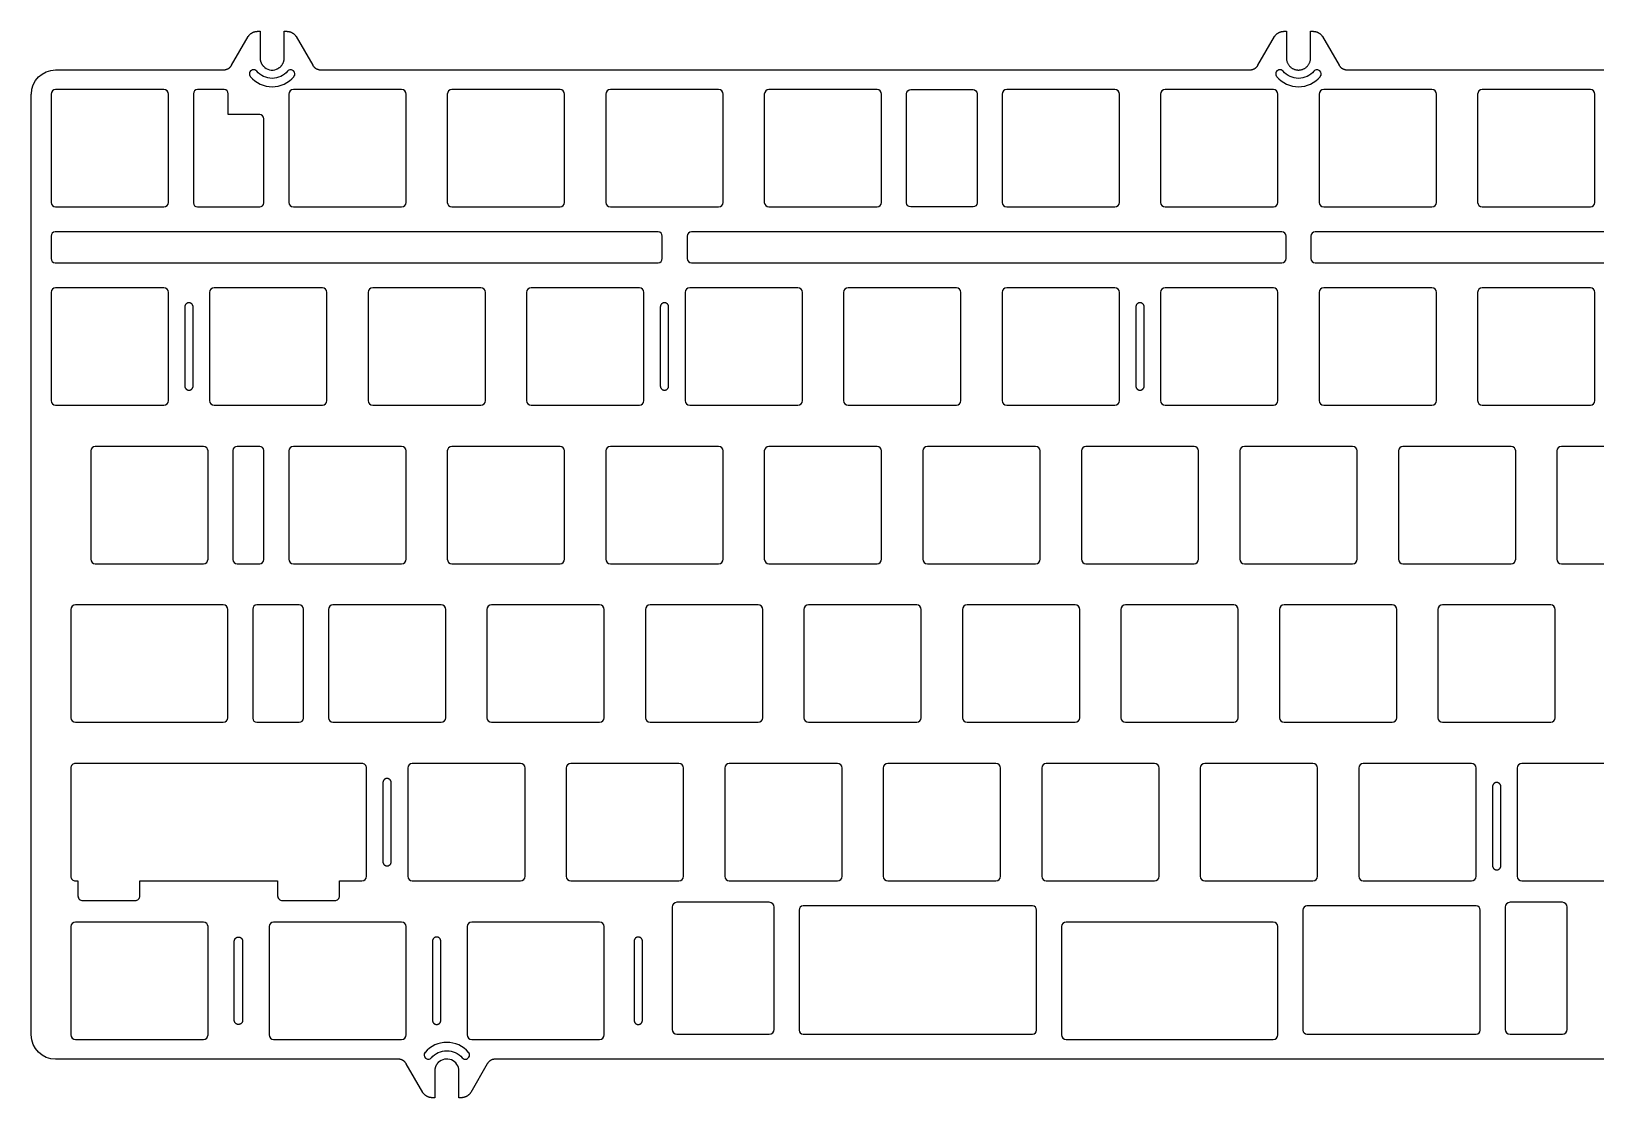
# Model space of a CAD drawing. Header units: millimetres. Extents: x 11 to 315, y 19 to 147.
# Drawn here: x 10.6 to 198.6, y 19.2 to 147.4 of the extents above; entities that cross this region are included whole.
import ezdxf

# ---------------------------------------------------------------- set-up
doc = ezdxf.new("R2010")
doc.units = ezdxf.units.MM
for name, color, linetype, true_color in [('图层 01', 7, 'Continuous', 0x000000), ('默认', 7, 'Continuous', 0x000000), ('默认值', 7, 'Continuous', 0x000000)]:
    doc.layers.add(name, color=color, linetype=linetype, true_color=true_color)

msp = doc.modelspace()

# ---------------------------------------------------------------- linework, layer by layer
at = {"layer": '图层 01', "color": 31, "true_color": 0xfecc66}
for centre, radius, start, end in [((37.28, 142.23, 18.29), 0.5, 105.6643, 220.7025), ((39.52, 144.15, 18.29), 3.45, 220.7025, 319.2975), ((37.28, 142.23, 18.29), 0.5, 40.7025, 105.6643), ((41.76, 142.23, 18.29), 0.5, 48.4945, 139.2975), ((41.76, 142.23, 18.29), 0.5, 319.2975, 48.4945), ((160.63, 142.23, 18.29), 0.5, 105.6643, 220.7025), ((162.87, 144.15, 18.29), 3.45, 220.7025, 319.2975), ((160.63, 142.23, 18.29), 0.5, 40.7025, 105.6643), ((165.11, 142.23, 18.29), 0.5, 48.4945, 139.2975), ((165.11, 142.23, 18.29), 0.5, 319.2975, 48.4945), ((58.27, 24.37, 18.29), 0.5, 139.2975, 228.4945), ((60.51, 22.44, 18.29), 3.45, 40.7025, 139.2975), ((62.74, 24.37, 18.29), 0.5, 285.6643, 40.7025), ((58.27, 24.37, 18.29), 0.5, 228.4945, 319.2975), ((62.74, 24.37, 18.29), 0.5, 220.7025, 285.6643)]:
    msp.add_arc(centre, radius, start, end, dxfattribs=at)
at = {"layer": '图层 01', "color": 31, "true_color": 0xfecc66, "extrusion": (0, 0, -1)}
for centre, start, end in [((-39.52, 144.15, -18.29), 220.7025, 319.2975), ((-162.87, 144.15, -18.29), 220.7025, 319.2975), ((-60.51, 22.44, -18.29), 40.7025, 139.2975)]:
    msp.add_arc(centre, 2.45, start, end, dxfattribs=at)
at = {"layer": '默认', "color": 31, "true_color": 0xfecc66}
for points, weights, knots in [([(30.02, 114.24, 18.29), (30.02, 114.74, 18.29), (29.52, 114.74, 18.29), (29.02, 114.74, 18.29), (29.02, 114.24, 18.29)], [1, 0.707106781186, 1, 0.707106781186, 1], [46, 46, 46, 47, 47, 48, 48, 48]), ([(87.17, 114.24, 18.29), (87.17, 114.74, 18.29), (86.67, 114.74, 18.29), (86.17, 114.74, 18.29), (86.17, 114.24, 18.29)], [1, 0.707106781187, 1, 0.707106781187, 1], [46, 46, 46, 47, 47, 48, 48, 48]), ([(144.32, 114.24, 18.29), (144.32, 114.74, 18.29), (143.82, 114.74, 18.29), (143.32, 114.74, 18.29), (143.32, 114.24, 18.29)], [1, 0.707106781187, 1, 0.707106781187, 1], [46, 46, 46, 47, 47, 48, 48, 48]), ([(29.02, 104.74, 18.29), (29.02, 104.24, 18.29), (29.52, 104.24, 18.29), (30.02, 104.24, 18.29), (30.02, 104.74, 18.29)], [1, 0.707106781187, 1, 0.707106781187, 1], [57.5, 57.5, 57.5, 58.5, 58.5, 59.5, 59.5, 59.5]), ([(86.17, 104.74, 18.29), (86.17, 104.24, 18.29), (86.67, 104.24, 18.29), (87.17, 104.24, 18.29), (87.17, 104.74, 18.29)], [1, 0.707106781186, 1, 0.707106781186, 1], [57.5, 57.5, 57.5, 58.5, 58.5, 59.5, 59.5, 59.5]), ([(143.32, 104.74, 18.29), (143.32, 104.24, 18.29), (143.82, 104.24, 18.29), (144.32, 104.24, 18.29), (144.32, 104.74, 18.29)], [1, 0.707106781186, 1, 0.707106781186, 1], [57.5, 57.5, 57.5, 58.5, 58.5, 59.5, 59.5, 59.5]), ([(53.83, 57.09, 18.29), (53.83, 57.59, 18.29), (53.33, 57.59, 18.29), (52.83, 57.59, 18.29), (52.83, 57.09, 18.29)], [1, 0.707106781187, 1, 0.707106781187, 1], [55.5, 55.5, 55.5, 56.5, 56.5, 57.5, 57.5, 57.5]), ([(187.19, 56.61, 18.29), (187.19, 57.11, 18.29), (186.69, 57.11, 18.29), (186.19, 57.11, 18.29), (186.19, 56.61, 18.29)], [1, 0.707106781186, 1, 0.707106781186, 1], [46, 46, 46, 47, 47, 48, 48, 48]), ([(52.83, 47.59, 18.29), (52.83, 47.09, 18.29), (53.33, 47.09, 18.29), (53.83, 47.09, 18.29), (53.83, 47.59, 18.29)], [1, 0.707106781187, 1, 0.707106781187, 1], [67, 67, 67, 68, 68, 69, 69, 69]), ([(186.19, 47.11, 18.29), (186.19, 46.61, 18.29), (186.69, 46.61, 18.29), (187.19, 46.61, 18.29), (187.19, 47.11, 18.29)], [1, 0.707106781187, 1, 0.707106781187, 1], [57.5, 57.5, 57.5, 58.5, 58.5, 59.5, 59.5, 59.5]), ([(34.97, 38.04, 18.29), (34.97, 38.54, 18.29), (35.47, 38.54, 18.29), (35.97, 38.54, 18.29), (35.97, 38.04, 18.29)], [1, 0.707106781187, 1, 0.707106781187, 1], [69, 69, 69, 70, 70, 71, 71, 71]), ([(34.97, 38.04, 18.29), (34.97, 38.54, 18.29), (35.47, 38.54, 18.29), (35.97, 38.54, 18.29), (35.97, 38.04, 18.29)], [1, 0.707106781187, 1, 0.707106781187, 1], [69, 69, 69, 70, 70, 71, 71, 71]), ([(59.79, 38.04, 18.29), (59.79, 38.54, 18.29), (59.29, 38.54, 18.29), (58.79, 38.54, 18.29), (58.79, 38.04, 18.29)], [1, 0.707106781187, 1, 0.707106781187, 1], [69, 69, 69, 70, 70, 71, 71, 71]), ([(59.79, 38.04, 18.29), (59.79, 38.54, 18.29), (59.29, 38.54, 18.29), (58.79, 38.54, 18.29), (58.79, 38.04, 18.29)], [1, 0.707106781187, 1, 0.707106781187, 1], [69, 69, 69, 70, 70, 71, 71, 71]), ([(84.02, 38.04, 18.29), (84.02, 38.54, 18.29), (83.52, 38.54, 18.29), (83.02, 38.54, 18.29), (83.02, 38.04, 18.29)], [1, 0.707106781187, 1, 0.707106781187, 1], [69, 69, 69, 70, 70, 71, 71, 71]), ([(84.02, 38.04, 18.29), (84.02, 38.54, 18.29), (83.52, 38.54, 18.29), (83.02, 38.54, 18.29), (83.02, 38.04, 18.29)], [1, 0.707106781187, 1, 0.707106781187, 1], [69, 69, 69, 70, 70, 71, 71, 71]), ([(35.97, 28.54, 18.29), (35.97, 28.04, 18.29), (35.47, 28.04, 18.29), (34.97, 28.04, 18.29), (34.97, 28.54, 18.29)], [1, 0.707106781187, 1, 0.707106781187, 1], [57.5, 57.5, 57.5, 58.5, 58.5, 59.5, 59.5, 59.5]), ([(35.97, 28.54, 18.29), (35.97, 28.04, 18.29), (35.47, 28.04, 18.29), (34.97, 28.04, 18.29), (34.97, 28.54, 18.29)], [1, 0.707106781187, 1, 0.707106781187, 1], [57.5, 57.5, 57.5, 58.5, 58.5, 59.5, 59.5, 59.5]), ([(58.79, 28.54, 18.29), (58.79, 28.04, 18.29), (59.29, 28.04, 18.29), (59.79, 28.04, 18.29), (59.79, 28.54, 18.29)], [1, 0.707106781187, 1, 0.707106781187, 1], [57.5, 57.5, 57.5, 58.5, 58.5, 59.5, 59.5, 59.5]), ([(58.79, 28.54, 18.29), (58.79, 28.04, 18.29), (59.29, 28.04, 18.29), (59.79, 28.04, 18.29), (59.79, 28.54, 18.29)], [1, 0.707106781187, 1, 0.707106781187, 1], [57.5, 57.5, 57.5, 58.5, 58.5, 59.5, 59.5, 59.5]), ([(83.02, 28.54, 18.29), (83.02, 28.04, 18.29), (83.52, 28.04, 18.29), (84.02, 28.04, 18.29), (84.02, 28.54, 18.29)], [1, 0.707106781187, 1, 0.707106781187, 1], [57.5, 57.5, 57.5, 58.5, 58.5, 59.5, 59.5, 59.5]), ([(83.02, 28.54, 18.29), (83.02, 28.04, 18.29), (83.52, 28.04, 18.29), (84.02, 28.04, 18.29), (84.02, 28.54, 18.29)], [1, 0.707106781187, 1, 0.707106781187, 1], [57.5, 57.5, 57.5, 58.5, 58.5, 59.5, 59.5, 59.5])]:
    msp.add_rational_spline(points, weights, degree=2, knots=knots, dxfattribs=at)
for points in [[(29.02, 114.24, 18.29), (29.02, 109.49, 18.29), (29.02, 104.74, 18.29)], [(30.02, 104.74, 18.29), (30.02, 109.49, 18.29), (30.02, 114.24, 18.29)], [(86.17, 114.24, 18.29), (86.17, 109.49, 18.29), (86.17, 104.74, 18.29)], [(87.17, 104.74, 18.29), (87.17, 109.49, 18.29), (87.17, 114.24, 18.29)], [(143.32, 114.24, 18.29), (143.32, 109.49, 18.29), (143.32, 104.74, 18.29)], [(144.32, 104.74, 18.29), (144.32, 109.49, 18.29), (144.32, 114.24, 18.29)], [(52.83, 57.09, 18.29), (52.83, 52.34, 18.29), (52.83, 47.59, 18.29)], [(53.83, 47.59, 18.29), (53.83, 52.34, 18.29), (53.83, 57.09, 18.29)], [(186.19, 56.61, 18.29), (186.19, 51.86, 18.29), (186.19, 47.11, 18.29)], [(187.19, 47.11, 18.29), (187.19, 51.86, 18.29), (187.19, 56.61, 18.29)], [(34.97, 28.54, 18.29), (34.97, 33.29, 18.29), (34.97, 38.04, 18.29)], [(34.97, 28.54, 18.29), (34.97, 33.29, 18.29), (34.97, 38.04, 18.29)], [(35.97, 38.04, 18.29), (35.97, 33.29, 18.29), (35.97, 28.54, 18.29)], [(35.97, 38.04, 18.29), (35.97, 33.29, 18.29), (35.97, 28.54, 18.29)], [(58.79, 38.04, 18.29), (58.79, 33.29, 18.29), (58.79, 28.54, 18.29)], [(58.79, 38.04, 18.29), (58.79, 33.29, 18.29), (58.79, 28.54, 18.29)], [(59.79, 28.54, 18.29), (59.79, 33.29, 18.29), (59.79, 38.04, 18.29)], [(59.79, 28.54, 18.29), (59.79, 33.29, 18.29), (59.79, 38.04, 18.29)], [(83.02, 38.04, 18.29), (83.02, 33.29, 18.29), (83.02, 28.54, 18.29)], [(83.02, 38.04, 18.29), (83.02, 33.29, 18.29), (83.02, 28.54, 18.29)], [(84.02, 28.54, 18.29), (84.02, 33.29, 18.29), (84.02, 38.04, 18.29)], [(84.02, 28.54, 18.29), (84.02, 33.29, 18.29), (84.02, 38.04, 18.29)]]:
    msp.add_open_spline(points, degree=2, dxfattribs=at)
at = {"layer": '默认值', "color": 31, "true_color": 0xfecc66}
for p, q in [((34.65, 143.28, 18.29), (36.65, 146.73, 18.29)), ((42.39, 146.73, 18.29), (44.39, 143.28, 18.29)), ((158, 143.28, 18.29), (160, 146.73, 18.29)), ((165.74, 146.73, 18.29), (167.74, 143.28, 18.29)), ((13.5, 142.73, 18.29), (33.7, 142.73, 18.29)), ((45.34, 142.73, 18.29), (157.05, 142.73, 18.29)), ((168.69, 142.73, 18.29), (280.4, 142.73, 18.29)), ((10.57, 26.79, 18.29), (10.57, 139.8, 18.29)), ((12.95, 139.8, 18.29), (12.95, 126.8, 18.29)), ((26.5, 140.35, 18.29), (13.5, 140.35, 18.29)), ((27.05, 126.8, 18.29), (27.05, 139.8, 18.29)), ((41.52, 139.8, 18.29), (41.52, 126.8, 18.29)), ((55.07, 140.35, 18.29), (42.07, 140.35, 18.29)), ((55.62, 126.8, 18.29), (55.62, 139.8, 18.29)), ((60.57, 139.8, 18.29), (60.57, 126.8, 18.29)), ((74.12, 140.35, 18.29), (61.12, 140.35, 18.29)), ((74.67, 126.8, 18.29), (74.67, 139.8, 18.29)), ((79.62, 139.8, 18.29), (79.62, 126.8, 18.29)), ((93.17, 140.35, 18.29), (80.17, 140.35, 18.29)), ((93.72, 126.8, 18.29), (93.72, 139.8, 18.29)), ((98.67, 139.8, 18.29), (98.67, 126.8, 18.29)), ((112.22, 140.35, 18.29), (99.22, 140.35, 18.29)), ((112.77, 126.8, 18.29), (112.77, 139.8, 18.29)), ((115.77, 126.75, 18.29), (115.77, 139.85, 18.29)), ((116.27, 140.35, 18.29), (123.75, 140.35, 18.29)), ((124.25, 139.85, 18.29), (124.25, 126.75, 18.29)), ((127.25, 139.8, 18.29), (127.25, 126.8, 18.29)), ((140.8, 140.35, 18.29), (127.8, 140.35, 18.29)), ((141.35, 126.8, 18.29), (141.35, 139.8, 18.29)), ((146.3, 139.8, 18.29), (146.3, 126.8, 18.29)), ((159.85, 140.35, 18.29), (146.85, 140.35, 18.29)), ((160.4, 126.8, 18.29), (160.4, 139.8, 18.29)), ((165.35, 139.8, 18.29), (165.35, 126.8, 18.29)), ((178.9, 140.35, 18.29), (165.9, 140.35, 18.29)), ((179.45, 126.8, 18.29), (179.45, 139.8, 18.29)), ((184.4, 139.8, 18.29), (184.4, 126.8, 18.29)), ((197.95, 140.35, 18.29), (184.95, 140.35, 18.29)), ((198.5, 126.8, 18.29), (198.5, 139.8, 18.29)), ((13.5, 126.25, 18.29), (26.5, 126.25, 18.29)), ((42.07, 126.25, 18.29), (55.07, 126.25, 18.29)), ((61.12, 126.25, 18.29), (74.12, 126.25, 18.29)), ((80.17, 126.25, 18.29), (93.17, 126.25, 18.29)), ((99.22, 126.25, 18.29), (112.22, 126.25, 18.29)), ((123.75, 126.25, 18.29), (116.27, 126.25, 18.29)), ((127.8, 126.25, 18.29), (140.8, 126.25, 18.29)), ((146.85, 126.25, 18.29), (159.85, 126.25, 18.29)), ((165.9, 126.25, 18.29), (178.9, 126.25, 18.29)), ((184.95, 126.25, 18.29), (197.95, 126.25, 18.29)), ((12.95, 115.99, 18.29), (12.95, 102.99, 18.29)), ((26.5, 116.54, 18.29), (13.5, 116.54, 18.29)), ((27.05, 102.99, 18.29), (27.05, 115.99, 18.29)), ((32, 115.99, 18.29), (32, 102.99, 18.29)), ((45.55, 116.54, 18.29), (32.55, 116.54, 18.29)), ((46.1, 102.99, 18.29), (46.1, 115.99, 18.29)), ((51.05, 115.99, 18.29), (51.05, 102.99, 18.29)), ((64.6, 116.54, 18.29), (51.6, 116.54, 18.29)), ((65.15, 102.99, 18.29), (65.15, 115.99, 18.29)), ((70.1, 115.99, 18.29), (70.1, 102.99, 18.29)), ((83.65, 116.54, 18.29), (70.65, 116.54, 18.29)), ((84.2, 102.99, 18.29), (84.2, 115.99, 18.29)), ((89.15, 115.99, 18.29), (89.15, 102.99, 18.29)), ((102.7, 116.54, 18.29), (89.7, 116.54, 18.29)), ((103.25, 102.99, 18.29), (103.25, 115.99, 18.29)), ((108.2, 115.99, 18.29), (108.2, 102.99, 18.29)), ((121.75, 116.54, 18.29), (108.75, 116.54, 18.29)), ((122.3, 102.99, 18.29), (122.3, 115.99, 18.29)), ((127.25, 115.99, 18.29), (127.25, 102.99, 18.29)), ((140.8, 116.54, 18.29), (127.8, 116.54, 18.29)), ((141.35, 102.99, 18.29), (141.35, 115.99, 18.29)), ((146.3, 115.99, 18.29), (146.3, 102.99, 18.29)), ((159.85, 116.54, 18.29), (146.85, 116.54, 18.29)), ((160.4, 102.99, 18.29), (160.4, 115.99, 18.29)), ((165.35, 115.99, 18.29), (165.35, 102.99, 18.29)), ((178.9, 116.54, 18.29), (165.9, 116.54, 18.29)), ((179.45, 102.99, 18.29), (179.45, 115.99, 18.29)), ((184.4, 115.99, 18.29), (184.4, 102.99, 18.29)), ((197.95, 116.54, 18.29), (184.95, 116.54, 18.29)), ((198.5, 102.99, 18.29), (198.5, 115.99, 18.29)), ((13.5, 102.44, 18.29), (26.5, 102.44, 18.29)), ((32.55, 102.44, 18.29), (45.55, 102.44, 18.29)), ((51.6, 102.44, 18.29), (64.6, 102.44, 18.29)), ((70.65, 102.44, 18.29), (83.65, 102.44, 18.29)), ((89.7, 102.44, 18.29), (102.7, 102.44, 18.29)), ((108.75, 102.44, 18.29), (121.75, 102.44, 18.29)), ((127.8, 102.44, 18.29), (140.8, 102.44, 18.29)), ((146.85, 102.44, 18.29), (159.85, 102.44, 18.29)), ((165.9, 102.44, 18.29), (178.9, 102.44, 18.29)), ((184.95, 102.44, 18.29), (197.95, 102.44, 18.29)), ((17.71, 96.94, 18.29), (17.71, 83.94, 18.29)), ((31.26, 97.49, 18.29), (18.26, 97.49, 18.29)), ((31.81, 83.94, 18.29), (31.81, 96.94, 18.29)), ((41.52, 96.94, 18.29), (41.52, 83.94, 18.29)), ((55.07, 97.49, 18.29), (42.07, 97.49, 18.29)), ((55.62, 83.94, 18.29), (55.62, 96.94, 18.29)), ((60.57, 96.94, 18.29), (60.57, 83.94, 18.29)), ((74.12, 97.49, 18.29), (61.12, 97.49, 18.29)), ((74.67, 83.94, 18.29), (74.67, 96.94, 18.29)), ((79.62, 96.94, 18.29), (79.62, 83.94, 18.29)), ((93.17, 97.49, 18.29), (80.17, 97.49, 18.29)), ((93.72, 83.94, 18.29), (93.72, 96.94, 18.29)), ((98.67, 96.94, 18.29), (98.67, 83.94, 18.29)), ((112.22, 97.49, 18.29), (99.22, 97.49, 18.29)), ((112.77, 83.94, 18.29), (112.77, 96.94, 18.29)), ((117.72, 96.94, 18.29), (117.72, 83.94, 18.29)), ((131.27, 97.49, 18.29), (118.27, 97.49, 18.29)), ((131.82, 83.94, 18.29), (131.82, 96.94, 18.29)), ((136.77, 96.94, 18.29), (136.77, 83.94, 18.29)), ((150.32, 97.49, 18.29), (137.32, 97.49, 18.29)), ((150.87, 83.94, 18.29), (150.87, 96.94, 18.29)), ((155.82, 96.94, 18.29), (155.82, 83.94, 18.29)), ((169.37, 97.49, 18.29), (156.37, 97.49, 18.29)), ((169.92, 83.94, 18.29), (169.92, 96.94, 18.29)), ((174.87, 96.94, 18.29), (174.87, 83.94, 18.29)), ((188.42, 97.49, 18.29), (175.42, 97.49, 18.29)), ((188.97, 83.94, 18.29), (188.97, 96.94, 18.29)), ((193.92, 96.94, 18.29), (193.92, 83.94, 18.29)), ((207.47, 97.49, 18.29), (194.47, 97.49, 18.29)), ((18.26, 83.39, 18.29), (31.26, 83.39, 18.29)), ((42.07, 83.39, 18.29), (55.07, 83.39, 18.29)), ((61.12, 83.39, 18.29), (74.12, 83.39, 18.29)), ((80.17, 83.39, 18.29), (93.17, 83.39, 18.29)), ((99.22, 83.39, 18.29), (112.22, 83.39, 18.29)), ((118.27, 83.39, 18.29), (131.27, 83.39, 18.29)), ((137.32, 83.39, 18.29), (150.32, 83.39, 18.29)), ((156.37, 83.39, 18.29), (169.37, 83.39, 18.29)), ((175.42, 83.39, 18.29), (188.42, 83.39, 18.29)), ((194.47, 83.39, 18.29), (207.47, 83.39, 18.29)), ((15.33, 77.89, 18.29), (15.33, 64.89, 18.29)), ((33.64, 78.44, 18.29), (15.88, 78.44, 18.29)), ((34.19, 64.89, 18.29), (34.19, 77.89, 18.29)), ((46.28, 77.89, 18.29), (46.28, 64.89, 18.29)), ((59.83, 78.44, 18.29), (46.83, 78.44, 18.29)), ((60.38, 64.89, 18.29), (60.38, 77.89, 18.29)), ((65.33, 77.89, 18.29), (65.33, 64.89, 18.29)), ((78.88, 78.44, 18.29), (65.88, 78.44, 18.29)), ((79.43, 64.89, 18.29), (79.43, 77.89, 18.29)), ((84.38, 77.89, 18.29), (84.38, 64.89, 18.29)), ((97.93, 78.44, 18.29), (84.93, 78.44, 18.29)), ((98.48, 64.89, 18.29), (98.48, 77.89, 18.29)), ((103.43, 77.89, 18.29), (103.43, 64.89, 18.29)), ((116.98, 78.44, 18.29), (103.98, 78.44, 18.29)), ((117.53, 64.89, 18.29), (117.53, 77.89, 18.29)), ((122.48, 77.89, 18.29), (122.48, 64.89, 18.29)), ((136.03, 78.44, 18.29), (123.03, 78.44, 18.29)), ((136.58, 64.89, 18.29), (136.58, 77.89, 18.29)), ((141.53, 77.89, 18.29), (141.53, 64.89, 18.29)), ((155.08, 78.44, 18.29), (142.08, 78.44, 18.29)), ((155.63, 64.89, 18.29), (155.63, 77.89, 18.29)), ((160.58, 77.89, 18.29), (160.58, 64.89, 18.29)), ((174.13, 78.44, 18.29), (161.13, 78.44, 18.29)), ((174.68, 64.89, 18.29), (174.68, 77.89, 18.29)), ((179.63, 77.89, 18.29), (179.63, 64.89, 18.29)), ((193.18, 78.44, 18.29), (180.18, 78.44, 18.29)), ((193.73, 64.89, 18.29), (193.73, 77.89, 18.29)), ((15.88, 64.34, 18.29), (33.64, 64.34, 18.29)), ((46.83, 64.34, 18.29), (59.83, 64.34, 18.29)), ((65.88, 64.34, 18.29), (78.88, 64.34, 18.29)), ((84.93, 64.34, 18.29), (97.93, 64.34, 18.29)), ((103.98, 64.34, 18.29), (116.98, 64.34, 18.29)), ((123.03, 64.34, 18.29), (136.03, 64.34, 18.29)), ((142.08, 64.34, 18.29), (155.08, 64.34, 18.29)), ((161.13, 64.34, 18.29), (174.13, 64.34, 18.29)), ((180.18, 64.34, 18.29), (193.18, 64.34, 18.29)), ((15.33, 58.84, 18.29), (15.33, 45.84, 18.29)), ((50.86, 45.84, 18.29), (50.86, 58.84, 18.29)), ((55.81, 58.84, 18.29), (55.81, 45.84, 18.29)), ((69.36, 59.39, 18.29), (56.36, 59.39, 18.29)), ((69.91, 45.84, 18.29), (69.91, 58.84, 18.29)), ((74.86, 58.84, 18.29), (74.86, 45.84, 18.29)), ((88.41, 59.39, 18.29), (75.41, 59.39, 18.29)), ((88.96, 45.84, 18.29), (88.96, 58.84, 18.29)), ((93.91, 58.84, 18.29), (93.91, 45.84, 18.29)), ((107.46, 59.39, 18.29), (94.46, 59.39, 18.29)), ((108.01, 45.84, 18.29), (108.01, 58.84, 18.29)), ((112.96, 58.84, 18.29), (112.96, 45.84, 18.29)), ((126.51, 59.39, 18.29), (113.51, 59.39, 18.29)), ((127.06, 45.84, 18.29), (127.06, 58.84, 18.29)), ((132.01, 58.84, 18.29), (132.01, 45.84, 18.29)), ((145.56, 59.39, 18.29), (132.56, 59.39, 18.29)), ((146.11, 45.84, 18.29), (146.11, 58.84, 18.29)), ((151.06, 58.84, 18.29), (151.06, 45.84, 18.29)), ((164.61, 59.39, 18.29), (151.61, 59.39, 18.29)), ((165.16, 45.84, 18.29), (165.16, 58.84, 18.29)), ((170.11, 58.84, 18.29), (170.11, 45.84, 18.29)), ((183.66, 59.39, 18.29), (170.66, 59.39, 18.29)), ((184.21, 45.84, 18.29), (184.21, 58.84, 18.29)), ((189.16, 58.84, 18.29), (189.16, 45.84, 18.29)), ((202.71, 59.39, 18.29), (189.71, 59.39, 18.29)), ((23.63, 43.49, 18.29), (23.63, 45.29, 18.29)), ((40.18, 45.29, 18.29), (40.18, 43.49, 18.29)), ((56.36, 45.29, 18.29), (69.36, 45.29, 18.29)), ((75.41, 45.29, 18.29), (88.41, 45.29, 18.29)), ((94.46, 45.29, 18.29), (107.46, 45.29, 18.29)), ((113.51, 45.29, 18.29), (126.51, 45.29, 18.29)), ((132.56, 45.29, 18.29), (145.56, 45.29, 18.29)), ((151.61, 45.29, 18.29), (164.61, 45.29, 18.29)), ((170.66, 45.29, 18.29), (183.66, 45.29, 18.29)), ((189.71, 45.29, 18.29), (202.71, 45.29, 18.29)), ((16.75, 42.92, 18.29), (23.05, 42.92, 18.29)), ((40.75, 42.92, 18.29), (47.05, 42.92, 18.29)), ((87.6, 42.14, 18.29), (87.6, 27.44, 18.29)), ((99.27, 42.72, 18.29), (88.17, 42.72, 18.29)), ((99.85, 27.44, 18.29), (99.85, 42.14, 18.29)), ((163.39, 41.79, 18.29), (163.39, 27.37, 18.29)), ((184.21, 42.29, 18.29), (163.89, 42.29, 18.29)), ((184.71, 27.37, 18.29), (184.71, 41.79, 18.29)), ((187.71, 42.14, 18.29), (187.71, 27.44, 18.29)), ((194.59, 42.72, 18.29), (188.29, 42.72, 18.29)), ((195.16, 27.44, 18.29), (195.16, 42.14, 18.29)), ((15.33, 39.79, 18.29), (15.33, 26.79, 18.29)), ((31.26, 40.34, 18.29), (15.88, 40.34, 18.29)), ((31.81, 26.79, 18.29), (31.81, 39.79, 18.29)), ((39.14, 39.79, 18.29), (39.14, 26.79, 18.29)), ((55.07, 40.34, 18.29), (39.69, 40.34, 18.29)), ((55.62, 26.79, 18.29), (55.62, 39.79, 18.29)), ((62.95, 39.79, 18.29), (62.95, 26.79, 18.29)), ((78.88, 40.34, 18.29), (63.5, 40.34, 18.29)), ((79.43, 26.79, 18.29), (79.43, 39.79, 18.29)), ((134.39, 39.79, 18.29), (134.39, 26.79, 18.29)), ((159.84, 40.34, 18.29), (134.94, 40.34, 18.29)), ((160.39, 26.79, 18.29), (160.39, 39.79, 18.29)), ((88.17, 26.87, 18.29), (99.27, 26.87, 18.29)), ((163.89, 26.87, 18.29), (184.21, 26.87, 18.29)), ((188.29, 26.87, 18.29), (194.59, 26.87, 18.29)), ((15.88, 26.24, 18.29), (31.26, 26.24, 18.29)), ((39.69, 26.24, 18.29), (55.07, 26.24, 18.29)), ((63.5, 26.24, 18.29), (78.88, 26.24, 18.29)), ((134.94, 26.24, 18.29), (159.84, 26.24, 18.29)), ((54.68, 23.87, 18.29), (13.5, 23.87, 18.29)), ((57.63, 19.86, 18.29), (55.64, 23.32, 18.29)), ((65.37, 23.32, 18.29), (63.38, 19.86, 18.29))]:
    msp.add_line(p, q, dxfattribs=at)
for points in [[(37.72, 147.35), (38.07, 147.35), (38.07, 144.15)], [(40.97, 144.15), (40.97, 147.35), (41.32, 147.35)], [(161.07, 147.35), (161.42, 147.35), (161.42, 144.15)], [(164.32, 144.15), (164.32, 147.35), (164.67, 147.35)], [(30.05, 139.85), (30.05, 126.75)], [(33.75, 140.35), (30.55, 140.35)], [(38.02, 137.35), (34.25, 137.35), (34.25, 139.85)], [(38.52, 126.75), (38.52, 136.85)], [(30.55, 126.25), (38.02, 126.25)], [(12.95, 122.75), (12.95, 120.04)], [(85.91, 123.25), (13.45, 123.25)], [(86.41, 120.04), (86.41, 122.75)], [(89.41, 122.75), (89.41, 120.04)], [(160.87, 123.25), (89.91, 123.25)], [(161.37, 120.04), (161.37, 122.75)], [(164.37, 122.75), (164.37, 120.04)], [(235.83, 123.25), (164.87, 123.25)], [(13.45, 119.54), (85.91, 119.54)], [(89.91, 119.54), (160.87, 119.54)], [(164.87, 119.54), (235.83, 119.54)], [(34.81, 96.99), (34.81, 83.89)], [(38.02, 97.49), (35.31, 97.49)], [(38.52, 83.89), (38.52, 96.99)], [(35.31, 83.39), (38.02, 83.39)], [(37.19, 77.94), (37.19, 64.84)], [(42.78, 78.44), (37.69, 78.44)], [(43.28, 64.84), (43.28, 77.94)], [(37.69, 64.34), (42.78, 64.34)], [(15.88, 45.29), (16.18, 45.29), (16.18, 43.49)], [(47.63, 43.49), (47.63, 45.29), (50.31, 45.29)], [(102.85, 41.79), (102.85, 27.37)], [(130.89, 42.29), (103.35, 42.29)], [(131.39, 27.37), (131.39, 41.79)], [(103.35, 26.87), (130.89, 26.87)], [(240.77, 23.87), (66.33, 23.87)], [(59.06, 22.44), (59.06, 19.24), (58.7, 19.24)], [(62.31, 19.24), (61.96, 19.24), (61.96, 22.44)]]:
    msp.add_lwpolyline(points, dxfattribs=at)
for centre, radius, start, end in [((39.52, 144.15, 18.29), 1.45, 223.4839, 291.742), ((13.5, 139.8, 18.29), 0.55, 90, 180), ((26.5, 139.8, 18.29), 0.55, 360, 90), ((30.55, 139.85, 18.29), 0.5, 90, 180), ((33.75, 139.85, 18.29), 0.5, 0, 90), ((42.07, 139.8, 18.29), 0.55, 90, 180), ((55.07, 139.8, 18.29), 0.55, 360, 90), ((61.12, 139.8, 18.29), 0.55, 90, 180), ((74.12, 139.8, 18.29), 0.55, 360, 90), ((80.17, 139.8, 18.29), 0.55, 90, 180), ((93.17, 139.8, 18.29), 0.55, 0, 90), ((99.22, 139.8, 18.29), 0.55, 90, 180), ((112.22, 139.8, 18.29), 0.55, 360, 90), ((127.8, 139.8, 18.29), 0.55, 90, 180), ((140.8, 139.8, 18.29), 0.55, 0, 90), ((146.85, 139.8, 18.29), 0.55, 90, 180), ((159.85, 139.8, 18.29), 0.55, 360, 90), ((165.9, 139.8, 18.29), 0.55, 90, 180), ((178.9, 139.8, 18.29), 0.55, 360, 90), ((184.95, 139.8, 18.29), 0.55, 90, 180), ((197.95, 139.8, 18.29), 0.55, 360, 90), ((38.02, 136.85, 18.29), 0.5, 0, 90), ((13.5, 126.8, 18.29), 0.55, 180, 270), ((26.5, 126.8, 18.29), 0.55, 270, 0), ((30.55, 126.75, 18.29), 0.5, 180, 270), ((38.02, 126.75, 18.29), 0.5, 270, 0), ((42.07, 126.8, 18.29), 0.55, 180, 270), ((55.07, 126.8, 18.29), 0.55, 270, 360), ((61.12, 126.8, 18.29), 0.55, 180, 270), ((74.12, 126.8, 18.29), 0.55, 270, 0), ((80.17, 126.8, 18.29), 0.55, 180, 270), ((93.17, 126.8, 18.29), 0.55, 270, 360), ((99.22, 126.8, 18.29), 0.55, 180, 270), ((112.22, 126.8, 18.29), 0.55, 270, 0), ((127.8, 126.8, 18.29), 0.55, 180, 270), ((140.8, 126.8, 18.29), 0.55, 270, 360), ((146.85, 126.8, 18.29), 0.55, 180, 270), ((159.85, 126.8, 18.29), 0.55, 270, 0), ((165.9, 126.8, 18.29), 0.55, 180, 270), ((178.9, 126.8, 18.29), 0.55, 270, 0), ((184.95, 126.8, 18.29), 0.55, 180, 270), ((197.95, 126.8, 18.29), 0.55, 270, 0), ((13.45, 122.75, 18.29), 0.5, 90, 180), ((85.91, 122.75, 18.29), 0.5, 0, 90), ((89.91, 122.75, 18.29), 0.5, 90, 180), ((160.87, 122.75, 18.29), 0.5, 0, 90), ((164.87, 122.75, 18.29), 0.5, 90, 180), ((13.45, 120.04, 18.29), 0.5, 180, 270), ((85.91, 120.04, 18.29), 0.5, 270, 0), ((89.91, 120.04, 18.29), 0.5, 180, 270), ((160.87, 120.04, 18.29), 0.5, 270, 0), ((164.87, 120.04, 18.29), 0.5, 180, 270), ((13.5, 115.99, 18.29), 0.55, 90, 180), ((26.5, 115.99, 18.29), 0.55, 360, 90), ((32.55, 115.99, 18.29), 0.55, 90, 180), ((45.55, 115.99, 18.29), 0.55, 0, 90), ((51.6, 115.99, 18.29), 0.55, 90, 180), ((64.6, 115.99, 18.29), 0.55, 360, 90), ((70.65, 115.99, 18.29), 0.55, 90, 180), ((83.65, 115.99, 18.29), 0.55, 360, 90), ((89.7, 115.99, 18.29), 0.55, 90, 180), ((102.7, 115.99, 18.29), 0.55, 360, 90), ((108.75, 115.99, 18.29), 0.55, 90, 180), ((121.75, 115.99, 18.29), 0.55, 360, 90), ((127.8, 115.99, 18.29), 0.55, 90, 180), ((140.8, 115.99, 18.29), 0.55, 0, 90), ((146.85, 115.99, 18.29), 0.55, 90, 180), ((159.85, 115.99, 18.29), 0.55, 360, 90), ((165.9, 115.99, 18.29), 0.55, 90, 180), ((178.9, 115.99, 18.29), 0.55, 360, 90), ((184.95, 115.99, 18.29), 0.55, 90, 180), ((197.95, 115.99, 18.29), 0.55, 360, 90), ((13.5, 102.99, 18.29), 0.55, 180, 270), ((26.5, 102.99, 18.29), 0.55, 270, 0), ((32.55, 102.99, 18.29), 0.55, 180, 270), ((45.55, 102.99, 18.29), 0.55, 270, 360), ((51.6, 102.99, 18.29), 0.55, 180, 270), ((64.6, 102.99, 18.29), 0.55, 270, 0), ((70.65, 102.99, 18.29), 0.55, 180, 270), ((83.65, 102.99, 18.29), 0.55, 270, 0), ((89.7, 102.99, 18.29), 0.55, 180, 270), ((102.7, 102.99, 18.29), 0.55, 270, 360), ((108.75, 102.99, 18.29), 0.55, 180, 270), ((121.75, 102.99, 18.29), 0.55, 270, 0), ((127.8, 102.99, 18.29), 0.55, 180, 270), ((140.8, 102.99, 18.29), 0.55, 270, 360), ((146.85, 102.99, 18.29), 0.55, 180, 270), ((159.85, 102.99, 18.29), 0.55, 270, 0), ((165.9, 102.99, 18.29), 0.55, 180, 270), ((178.9, 102.99, 18.29), 0.55, 270, 0), ((184.95, 102.99, 18.29), 0.55, 180, 270), ((197.95, 102.99, 18.29), 0.55, 270, 0), ((18.26, 96.94, 18.29), 0.55, 90, 180), ((31.26, 96.94, 18.29), 0.55, 360, 90), ((35.31, 96.99, 18.29), 0.5, 90, 180), ((38.02, 96.99, 18.29), 0.5, 0, 90), ((42.07, 96.94, 18.29), 0.55, 90, 180), ((55.07, 96.94, 18.29), 0.55, 360, 90), ((61.12, 96.94, 18.29), 0.55, 90, 180), ((74.12, 96.94, 18.29), 0.55, 360, 90), ((80.17, 96.94, 18.29), 0.55, 90, 180), ((93.17, 96.94, 18.29), 0.55, 0, 90), ((99.22, 96.94, 18.29), 0.55, 90, 180), ((112.22, 96.94, 18.29), 0.55, 360, 90), ((118.27, 96.94, 18.29), 0.55, 90, 180), ((131.27, 96.94, 18.29), 0.55, 360, 90), ((137.32, 96.94, 18.29), 0.55, 90, 180), ((150.32, 96.94, 18.29), 0.55, 360, 90), ((156.37, 96.94, 18.29), 0.55, 90, 180), ((169.37, 96.94, 18.29), 0.55, 360, 90), ((175.42, 96.94, 18.29), 0.55, 90, 180), ((188.42, 96.94, 18.29), 0.55, 0, 90), ((194.47, 96.94, 18.29), 0.55, 90, 180), ((18.26, 83.94, 18.29), 0.55, 180, 270), ((31.26, 83.94, 18.29), 0.55, 270, 360), ((35.31, 83.89, 18.29), 0.5, 180, 270), ((38.02, 83.89, 18.29), 0.5, 270, 0), ((42.07, 83.94, 18.29), 0.55, 180, 270), ((55.07, 83.94, 18.29), 0.55, 270, 0), ((61.12, 83.94, 18.29), 0.55, 180, 270), ((74.12, 83.94, 18.29), 0.55, 270, 0), ((80.17, 83.94, 18.29), 0.55, 180, 270), ((93.17, 83.94, 18.29), 0.55, 270, 360), ((99.22, 83.94, 18.29), 0.55, 180, 270), ((112.22, 83.94, 18.29), 0.55, 270, 360), ((118.27, 83.94, 18.29), 0.55, 180, 270), ((131.27, 83.94, 18.29), 0.55, 270, 0), ((137.32, 83.94, 18.29), 0.55, 180, 270), ((150.32, 83.94, 18.29), 0.55, 270, 360), ((156.37, 83.94, 18.29), 0.55, 180, 270), ((169.37, 83.94, 18.29), 0.55, 270, 0), ((175.42, 83.94, 18.29), 0.55, 180, 270), ((188.42, 83.94, 18.29), 0.55, 270, 360), ((194.47, 83.94, 18.29), 0.55, 180, 270), ((15.88, 77.89, 18.29), 0.55, 90, 180), ((33.64, 77.89, 18.29), 0.55, 0, 90), ((37.69, 77.94, 18.29), 0.5, 90, 180), ((42.78, 77.94, 18.29), 0.5, 0, 90), ((46.83, 77.89, 18.29), 0.55, 90, 180), ((59.83, 77.89, 18.29), 0.55, 360, 90), ((65.88, 77.89, 18.29), 0.55, 90, 180), ((78.88, 77.89, 18.29), 0.55, 360, 90), ((84.93, 77.89, 18.29), 0.55, 90, 180), ((97.93, 77.89, 18.29), 0.55, 360, 90), ((103.98, 77.89, 18.29), 0.55, 90, 180), ((116.98, 77.89, 18.29), 0.55, 0, 90), ((123.03, 77.89, 18.29), 0.55, 90, 180), ((136.03, 77.89, 18.29), 0.55, 360, 90), ((142.08, 77.89, 18.29), 0.55, 90, 180), ((155.08, 77.89, 18.29), 0.55, 360, 90), ((161.13, 77.89, 18.29), 0.55, 90, 180), ((174.13, 77.89, 18.29), 0.55, 360, 90), ((180.18, 77.89, 18.29), 0.55, 90, 180), ((193.18, 77.89, 18.29), 0.55, 360, 90), ((15.88, 64.89, 18.29), 0.55, 180, 270), ((33.64, 64.89, 18.29), 0.55, 270, 0), ((37.69, 64.84, 18.29), 0.5, 180, 270), ((42.78, 64.84, 18.29), 0.5, 270, 0), ((46.83, 64.89, 18.29), 0.55, 180, 270), ((59.83, 64.89, 18.29), 0.55, 270, 0), ((65.88, 64.89, 18.29), 0.55, 180, 270), ((78.88, 64.89, 18.29), 0.55, 270, 0), ((84.93, 64.89, 18.29), 0.55, 180, 270), ((97.93, 64.89, 18.29), 0.55, 270, 0), ((103.98, 64.89, 18.29), 0.55, 180, 270), ((116.98, 64.89, 18.29), 0.55, 270, 360), ((123.03, 64.89, 18.29), 0.55, 180, 270), ((136.03, 64.89, 18.29), 0.55, 270, 0), ((142.08, 64.89, 18.29), 0.55, 180, 270), ((155.08, 64.89, 18.29), 0.55, 270, 0), ((161.13, 64.89, 18.29), 0.55, 180, 270), ((174.13, 64.89, 18.29), 0.55, 270, 360), ((180.18, 64.89, 18.29), 0.55, 180, 270), ((193.18, 64.89, 18.29), 0.55, 270, 0), ((56.36, 58.84, 18.29), 0.55, 90, 180), ((69.36, 58.84, 18.29), 0.55, 0, 90), ((75.41, 58.84, 18.29), 0.55, 90, 180), ((88.41, 58.84, 18.29), 0.55, 360, 90), ((94.46, 58.84, 18.29), 0.55, 90, 180), ((107.46, 58.84, 18.29), 0.55, 360, 90), ((113.51, 58.84, 18.29), 0.55, 90, 180), ((126.51, 58.84, 18.29), 0.55, 360, 90), ((132.56, 58.84, 18.29), 0.55, 90, 180), ((145.56, 58.84, 18.29), 0.55, 360, 90), ((151.61, 58.84, 18.29), 0.55, 90, 180), ((164.61, 58.84, 18.29), 0.55, 0, 90), ((170.66, 58.84, 18.29), 0.55, 90, 180), ((183.66, 58.84, 18.29), 0.55, 360, 90), ((189.71, 58.84, 18.29), 0.55, 90, 180), ((50.31, 45.84, 18.29), 0.55, 270, 0), ((56.36, 45.84, 18.29), 0.55, 180, 270), ((69.36, 45.84, 18.29), 0.55, 270, 360), ((75.41, 45.84, 18.29), 0.55, 180, 270), ((88.41, 45.84, 18.29), 0.55, 270, 0), ((94.46, 45.84, 18.29), 0.55, 180, 270), ((107.46, 45.84, 18.29), 0.55, 270, 0), ((113.51, 45.84, 18.29), 0.55, 180, 270), ((126.51, 45.84, 18.29), 0.55, 270, 0), ((132.56, 45.84, 18.29), 0.55, 180, 270), ((145.56, 45.84, 18.29), 0.55, 270, 0), ((151.61, 45.84, 18.29), 0.55, 180, 270), ((164.61, 45.84, 18.29), 0.55, 270, 360), ((170.66, 45.84, 18.29), 0.55, 180, 270), ((183.66, 45.84, 18.29), 0.55, 270, 0), ((189.71, 45.84, 18.29), 0.55, 180, 270), ((88.17, 42.14, 18.29), 0.575, 90, 180), ((99.27, 42.14, 18.29), 0.575, 0, 90), ((103.35, 41.79, 18.29), 0.5, 90, 180), ((130.89, 41.79, 18.29), 0.5, 0, 90), ((163.89, 41.79, 18.29), 0.5, 90, 180), ((184.21, 41.79, 18.29), 0.5, 0, 90), ((188.29, 42.14, 18.29), 0.575, 90, 180), ((194.59, 42.14, 18.29), 0.575, 0, 90), ((15.88, 39.79, 18.29), 0.55, 90, 180), ((31.26, 39.79, 18.29), 0.55, 0, 90), ((39.69, 39.79, 18.29), 0.55, 90, 180), ((55.07, 39.79, 18.29), 0.55, 0, 90), ((63.5, 39.79, 18.29), 0.55, 90, 180), ((78.88, 39.79, 18.29), 0.55, 0, 90), ((134.94, 39.79, 18.29), 0.55, 90, 180), ((159.84, 39.79, 18.29), 0.55, 0, 90), ((15.88, 26.79, 18.29), 0.55, 180, 270), ((31.26, 26.79, 18.29), 0.55, 270, 360), ((39.69, 26.79, 18.29), 0.55, 180, 270), ((55.07, 26.79, 18.29), 0.55, 270, 0), ((63.5, 26.79, 18.29), 0.55, 180, 270), ((78.88, 26.79, 18.29), 0.55, 270, 0), ((88.17, 27.44, 18.29), 0.575, 180, 270), ((99.27, 27.44, 18.29), 0.575, 270, 360), ((103.35, 27.37, 18.29), 0.5, 180, 270), ((130.89, 27.37, 18.29), 0.5, 270, 0), ((134.94, 26.79, 18.29), 0.55, 180, 270), ((159.84, 26.79, 18.29), 0.55, 270, 360), ((163.89, 27.37, 18.29), 0.5, 180, 270), ((184.21, 27.37, 18.29), 0.5, 270, 0), ((188.29, 27.44, 18.29), 0.575, 180, 270), ((194.59, 27.44, 18.29), 0.575, 270, 0), ((60.51, 22.44, 18.29), 1.45, 360, 135)]:
    msp.add_arc(centre, radius, start, end, dxfattribs=at)
at = {"layer": '默认值', "color": 31, "true_color": 0xfecc66, "extrusion": (0, 0, -1)}
for centre, radius, start, end in [((-13.5, 139.8, -18.29), 2.92, 360, 90), ((-116.27, 139.85, -18.29), 0.5, 0, 90), ((-123.75, 139.85, -18.29), 0.5, 90, 180), ((-116.27, 126.75, -18.29), 0.5, 270, 0), ((-123.75, 126.75, -18.29), 0.5, 180, 270), ((-13.5, 26.79, -18.29), 2.93, 270, 360)]:
    msp.add_arc(centre, radius, start, end, dxfattribs=at)
at = {"layer": '默认值', "color": 31, "true_color": 0xfecc66}
for points, weights in [([(36.65, 146.73, 18.29), (36.89, 147.12, 18.29), (37.32, 147.27, 18.29)], [0.857453842057, 0.877453346494, 1]), ([(37.32, 147.27, 18.29), (37.51, 147.34, 18.29), (37.72, 147.35, 18.29)], [1, 0.940175228865, 0.904789420543]), ([(41.32, 147.35, 18.29), (41.53, 147.34, 18.29), (41.72, 147.27, 18.29)], [0.904789420543, 0.940175228865, 1]), ([(41.72, 147.27, 18.29), (42.15, 147.12, 18.29), (42.39, 146.73, 18.29)], [1, 0.877451410677, 0.857453210236]), ([(160, 146.73, 18.29), (160.24, 147.12, 18.29), (160.67, 147.27, 18.29)], [0.857453210236, 0.877451410677, 1]), ([(160.67, 147.27, 18.29), (160.86, 147.34, 18.29), (161.07, 147.35, 18.29)], [1, 0.940175228865, 0.904789420543]), ([(164.67, 147.35, 18.29), (164.88, 147.34, 18.29), (165.07, 147.27, 18.29)], [0.904789420543, 0.940175228865, 1]), ([(165.07, 147.27, 18.29), (165.5, 147.12, 18.29), (165.74, 146.73, 18.29)], [1, 0.877451410677, 0.857453210236]), ([(33.7, 142.73, 18.29), (34.33, 142.73, 18.29), (34.65, 143.28, 18.29)], [1, 0.866025403785, 1]), ([(38.07, 144.15, 18.29), (38.07, 143.57, 18.29), (38.47, 143.15, 18.29)], [0.853702821759, 0.858231390972, 1]), ([(40.06, 142.81, 18.29), (40.97, 143.17, 18.29), (40.97, 144.15, 18.29)], [1, 0.827776061899, 1]), ([(44.39, 143.28, 18.29), (44.71, 142.73, 18.29), (45.34, 142.73, 18.29)], [1, 0.866025403785, 1]), ([(157.05, 142.73, 18.29), (157.68, 142.73, 18.29), (158, 143.28, 18.29)], [1, 0.866025403785, 1]), ([(161.42, 144.15, 18.29), (161.42, 142.7, 18.29), (162.87, 142.7, 18.29)], [1, 0.707187421466, 1]), ([(162.87, 142.7, 18.29), (164.32, 142.7, 18.29), (164.32, 144.15, 18.29)], [1, 0.707187421466, 1]), ([(167.74, 143.28, 18.29), (168.06, 142.73, 18.29), (168.69, 142.73, 18.29)], [1, 0.866025403785, 1]), ([(55.64, 23.32, 18.29), (55.32, 23.87, 18.29), (54.68, 23.87, 18.29)], [1, 0.866025403785, 1]), ([(59.48, 23.47, 18.29), (59.06, 23.04, 18.29), (59.06, 22.44, 18.29)], [1, 0.923879492633, 1]), ([(66.33, 23.87, 18.29), (65.69, 23.87, 18.29), (65.37, 23.32, 18.29)], [1, 0.866025403785, 1]), ([(58.3, 19.32, 18.29), (57.88, 19.48, 18.29), (57.63, 19.86, 18.29)], [1, 0.877451410677, 0.857453210236]), ([(58.7, 19.24, 18.29), (58.5, 19.25, 18.29), (58.3, 19.32, 18.29)], [0.904789420543, 0.940175228865, 1]), ([(62.71, 19.32, 18.29), (62.51, 19.25, 18.29), (62.31, 19.24, 18.29)], [1, 0.940175228865, 0.904789420543]), ([(63.38, 19.86, 18.29), (63.13, 19.48, 18.29), (62.71, 19.32, 18.29)], [0.857454046504, 0.877453972857, 1])]:
    msp.add_rational_spline(points, weights, degree=2, dxfattribs=at)
for points, knots in [([(15.88, 59.39, 18.29), (15.81, 59.39, 18.29), (15.66, 59.37, 18.29), (15.48, 59.24, 18.29), (15.35, 59.06, 18.29), (15.33, 58.91, 18.29), (15.33, 58.84, 18.29)], [181.4431296, 181.4431296, 181.4431296, 181.4431296, 181.6504453, 181.8750618, 182.0996784, 182.3069934, 182.3069934, 182.3069934, 182.3069934]), ([(50.86, 58.84, 18.29), (50.86, 58.91, 18.29), (50.83, 59.06, 18.29), (50.71, 59.24, 18.29), (50.52, 59.37, 18.29), (50.38, 59.39, 18.29), (50.31, 59.39, 18.29)], [146.3071196, 146.3071196, 146.3071196, 146.3071196, 146.5144346, 146.7390512, 146.9636678, 147.1709834, 147.1709834, 147.1709834, 147.1709834]), ([(15.33, 45.84, 18.29), (15.33, 45.77, 18.29), (15.35, 45.63, 18.29), (15.48, 45.44, 18.29), (15.66, 45.32, 18.29), (15.81, 45.29, 18.29), (15.88, 45.29, 18.29)], [195.3069934, 195.3069934, 195.3069934, 195.3069934, 195.5143085, 195.7389251, 195.9635416, 196.170856, 196.170856, 196.170856, 196.170856]), ([(16.18, 43.49, 18.29), (16.18, 43.42, 18.29), (16.21, 43.27, 18.29), (16.33, 43.08, 18.29), (16.53, 42.95, 18.29), (16.68, 42.92, 18.29), (16.75, 42.92, 18.29)], [198.170856, 198.170856, 198.170856, 198.170856, 198.3875945, 198.6224209, 198.8572473, 199.0739858, 199.0739858, 199.0739858, 199.0739858]), ([(23.05, 42.92, 18.29), (23.12, 42.92, 18.29), (23.27, 42.95, 18.29), (23.47, 43.08, 18.29), (23.6, 43.27, 18.29), (23.63, 43.42, 18.29), (23.63, 43.49, 18.29)], [205.3739858, 205.3739858, 205.3739858, 205.3739858, 205.5907242, 205.8255506, 206.060377, 206.2771155, 206.2771155, 206.2771155, 206.2771155]), ([(40.18, 43.49, 18.29), (40.18, 43.42, 18.29), (40.2, 43.27, 18.29), (40.33, 43.08, 18.29), (40.53, 42.95, 18.29), (40.68, 42.92, 18.29), (40.75, 42.92, 18.29)], [122.3368628, 122.3368628, 122.3368628, 122.3368628, 122.5536012, 122.7884276, 123.0232541, 123.2399925, 123.2399925, 123.2399925, 123.2399925]), ([(47.05, 42.92, 18.29), (47.12, 42.92, 18.29), (47.27, 42.95, 18.29), (47.47, 43.08, 18.29), (47.6, 43.27, 18.29), (47.63, 43.42, 18.29), (47.63, 43.49, 18.29)], [129.5399925, 129.5399925, 129.5399925, 129.5399925, 129.756731, 129.9915574, 130.2263838, 130.4431222, 130.4431222, 130.4431222, 130.4431222])]:
    msp.add_open_spline(points, degree=3, knots=knots, dxfattribs=at)
for points in [[(50.31, 59.39, 18.29), (38.04, 59.39, 18.29), (26.56, 59.39, 18.29), (15.88, 59.39, 18.29)], [(23.63, 45.29, 18.29), (28.96, 45.29, 18.29), (34.47, 45.29, 18.29), (40.18, 45.29, 18.29)]]:
    msp.add_open_spline(points, degree=3, dxfattribs=at)

doc.saveas('drawing.dxf')
